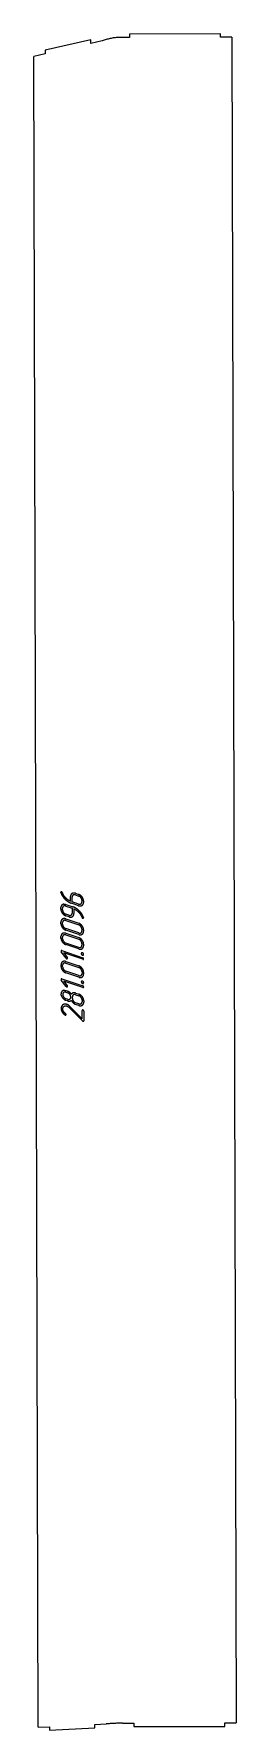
# Model space of a CAD drawing. Header units: millimetres. Extents: x -7 to 82, y 0 to 746.
import ezdxf

# ---------------------------------------------------------------- set-up
doc = ezdxf.new("R2010")
doc.units = ezdxf.units.MM
doc.linetypes.add('K5LT_BASIC', pattern=[0])
doc.layers.add('Engraving', color=7, linetype='Continuous')

msp = doc.modelspace()

# ---------------------------------------------------------------- linework, layer by layer
at = {"color": 143, "linetype": 'K5LT_BASIC', "lineweight": 15, "true_color": 0x33acca}
for p, q in [((75.22, 746.45), (35.22, 746.35)), ((75.22, 744.95), (75.22, 746.45)), ((18.15, 743.8), (-1.83, 739.25)), ((-1.83, 739.25), (-1.83, 737.72)), ((18.16, 742.27), (18.15, 743.8)), ((23.16, 743.4), (18.16, 742.27)), ((35.22, 744.85), (30.22, 744.84)), ((35.22, 746.35), (35.22, 744.85)), ((80.22, 744.96), (75.22, 744.95)), ((80.22, 744.96), (82.06, 3.15)), ((-1.83, 737.72), (-6.83, 736.58)), ((-5, 1.26), (-6.83, 736.58)), ((-5, 1.26), (0, 1.5)), ((0, 1.5), (0, 0)), ((0, 0), (20, 0.98)), ((19.99, 2.48), (24.99, 2.72)), ((20, 0.98), (19.99, 2.48)), ((32.06, 3.03), (37.06, 3.04)), ((37.06, 3.04), (37.06, 1.54)), ((37.06, 1.54), (77.06, 1.64)), ((77.06, 3.14), (82.06, 3.15)), ((77.06, 1.64), (77.06, 3.14))]:
    msp.add_line(p, q, dxfattribs=at)
for points in [[(30.22, 744.84), (29.93, 744.84), (29.34, 744.82), (28.45, 744.73), (27.57, 744.6), (26.69, 744.42), (25.8, 744.2), (24.92, 743.95), (24.04, 743.68), (23.45, 743.5), (23.16, 743.4)], [(32.06, 3.03), (31.77, 3.03), (31.18, 3.02), (30.29, 3.01), (29.41, 2.98), (28.53, 2.94), (27.64, 2.89), (26.76, 2.84), (25.88, 2.78), (25.29, 2.74), (24.99, 2.72)]]:
    msp.add_open_spline(points, degree=3, dxfattribs=at)
at = {"layer": 'Engraving', "color": 143, "linetype": 'K5LT_BASIC', "lineweight": 15, "true_color": 0x33acca}
for p, q in [((5.03, 368.5), (5, 368.66)), ((5.7, 368.53), (5.75, 368.38)), ((5.75, 368.38), (5.82, 368.2)), ((5.82, 368.2), (5.97, 367.84)), ((9.28, 364.71), (9.27, 366.84)), ((9.99, 364.47), (9.99, 366.6)), ((11.4, 368.26), (12.82, 367.78)), ((11.4, 367.54), (12.83, 367.06)), ((5.02, 361.23), (5.02, 361.94)), ((5.74, 360.98), (5.73, 361.69)), ((6.33, 363.48), (6.7, 363.46)), ((6.7, 363.46), (6.93, 363.42)), ((6.93, 363.42), (7.15, 363.34)), ((7.15, 363.34), (10.31, 362.28)), ((7.15, 362.63), (10, 361.67)), ((8.58, 358.6), (7.16, 359.08)), ((8.59, 357.89), (7.16, 358.37)), ((12.84, 362.8), (9.67, 363.87)), ((12.83, 363.51), (9.99, 364.47)), ((10, 361.67), (10, 359.54)), ((10.71, 361.43), (10.71, 359.31)), ((13.78, 358.74), (13.64, 358.96)), ((13.84, 358.62), (13.78, 358.74)), ((14.01, 358.29), (13.84, 358.62)), ((14.25, 365.17), (14.25, 364.46)), ((14.96, 364.93), (14.96, 364.22)), ((5.04, 354.87), (5.04, 355.58)), ((5.75, 354.63), (5.75, 355.34)), ((7.17, 357), (12.85, 355.08)), ((7.17, 356.29), (12.86, 354.37)), ((12.86, 350.81), (7.18, 352.73)), ((12.87, 350.1), (7.18, 352.02)), ((14.28, 352.47), (14.28, 351.76)), ((14.96, 357.64), (14.99, 357.49)), ((14.99, 352.23), (15, 351.52)), ((5.05, 348.52), (5.05, 349.23)), ((5.77, 348.28), (5.77, 348.99)), ((7.18, 350.65), (12.87, 348.73)), ((7.18, 349.94), (12.87, 348.02)), ((12.88, 344.46), (7.19, 346.38)), ((12.88, 343.75), (7.19, 345.67)), ((14.3, 346.12), (14.3, 345.41)), ((15.01, 345.88), (15.01, 345.17)), ((5.09, 336.09), (5.08, 336.8)), ((7.32, 339.66), (5.18, 342.51)), ((5.42, 343.03), (14.67, 339.91)), ((5.8, 335.85), (5.8, 336.56)), ((14.67, 339.2), (6.28, 342.03)), ((6.28, 342.03), (7.81, 339.99)), ((7.21, 338.22), (12.9, 336.3)), ((7.21, 337.51), (12.9, 335.59)), ((7.35, 327.23), (5.21, 330.07)), ((5.45, 330.59), (14.7, 327.48)), ((6.31, 329.59), (7.84, 327.56)), ((14.7, 326.76), (6.31, 329.59)), ((12.91, 332.03), (7.22, 333.95)), ((12.91, 331.32), (7.22, 333.23)), ((14.33, 333.68), (14.33, 332.97)), ((15.04, 333.44), (15.04, 332.73)), ((5.12, 323.78), (5.12, 324)), ((5.15, 323.54), (5.12, 323.78)), ((5.26, 323.13), (5.15, 323.54)), ((6.41, 325.56), (6.79, 325.54)), ((6.79, 325.54), (7.02, 325.5)), ((7.02, 325.5), (7.24, 325.42)), ((7.24, 325.42), (7.96, 325.18)), ((7.24, 324.71), (7.97, 324.46)), ((7.97, 320.91), (7.24, 321.16)), ((7.97, 321.62), (7.25, 321.87)), ((10.1, 321.97), (10.1, 322.68)), ((11.51, 324.34), (12.93, 323.86)), ((11.51, 323.62), (12.93, 323.14)), ((14.36, 321.24), (14.36, 320.53)), ((15.07, 321), (15.07, 320.29)), ((6.95, 314.68), (6.82, 314.74)), ((8.34, 318.19), (8.09, 318.38)), ((8.62, 317.95), (8.34, 318.19)), ((14.54, 312.06), (8.62, 317.95)), ((9.02, 318.41), (14.38, 313.08)), ((12.94, 319.59), (11.52, 320.07)), ((12.95, 318.88), (11.52, 319.36)), ((14.38, 313.08), (14.37, 316.66)), ((15.08, 316.42), (15.09, 312.17))]:
    msp.add_line(p, q, dxfattribs=at)
for points in [[(5.11, 368.86), (5, 368.8), (5, 368.66)], [(5.03, 368.5), (5.61, 366.83), (6.95, 365.54)], [(5.37, 368.87), (5.23, 368.92), (5.11, 368.86)], [(5.54, 368.76), (5.47, 368.84), (5.37, 368.87)], [(5.7, 368.53), (5.62, 368.69), (5.54, 368.76)], [(6.35, 367.19), (6.14, 367.51), (5.97, 367.84)], [(7.33, 366.01), (6.7, 366.64), (6.35, 367.19)], [(8.29, 365.24), (7.76, 365.61), (7.33, 366.01)], [(9.89, 368.15), (9.27, 367.73), (9.27, 366.84)], [(11.4, 368.26), (10.51, 368.56), (9.89, 368.15)], [(10.4, 367.47), (9.99, 367.21), (9.99, 366.6)], [(11.4, 367.54), (10.81, 367.74), (10.4, 367.47)], [(14.34, 366.65), (13.71, 367.48), (12.82, 367.78)], [(13.84, 366.31), (13.42, 366.86), (12.83, 367.06)], [(14.25, 365.17), (14.25, 365.76), (13.84, 366.31)], [(14.96, 364.93), (14.96, 365.81), (14.34, 366.65)], [(5.64, 363.24), (5.02, 362.82), (5.02, 361.94)], [(5.02, 361.23), (5.03, 360.33), (5.67, 359.49)], [(6.33, 363.48), (5.94, 363.45), (5.64, 363.24)], [(5.67, 359.49), (6.31, 358.66), (7.16, 358.37)], [(6.15, 362.56), (5.73, 362.3), (5.73, 361.69)], [(5.74, 360.98), (5.74, 360.38), (6.15, 359.83)], [(7.15, 362.63), (6.56, 362.83), (6.15, 362.56)], [(6.15, 359.83), (6.56, 359.28), (7.16, 359.08)], [(6.95, 365.54), (8.19, 364.37), (9.67, 363.87)], [(9.28, 364.71), (8.82, 364.87), (8.29, 365.24)], [(8.58, 358.6), (9.16, 358.41), (9.58, 358.7)], [(9.58, 358.7), (10, 358.98), (10, 359.54)], [(10.1, 358), (10.72, 358.41), (10.71, 359.31)], [(13.03, 360.6), (11.79, 361.78), (10.31, 362.28)], [(10.71, 361.43), (11.17, 361.28), (11.69, 360.91)], [(11.69, 360.91), (12.22, 360.54), (12.66, 360.13)], [(12.66, 360.13), (13.29, 359.51), (13.64, 358.96)], [(12.83, 363.51), (13.41, 363.32), (13.83, 363.61)], [(12.84, 362.8), (13.73, 362.5), (14.35, 362.95)], [(14.96, 357.64), (14.37, 359.32), (13.03, 360.6)], [(13.83, 363.61), (14.25, 363.89), (14.25, 364.46)], [(14.35, 362.95), (14.97, 363.4), (14.96, 364.22)], [(5.66, 356.88), (5.03, 356.46), (5.04, 355.58)], [(5.04, 354.87), (5.04, 353.98), (5.68, 353.14)], [(7.17, 357), (6.28, 357.3), (5.66, 356.88)], [(5.68, 353.14), (6.32, 352.31), (7.18, 352.02)], [(6.17, 356.21), (5.75, 355.93), (5.75, 355.34)], [(5.75, 354.63), (5.75, 354.04), (6.17, 353.49)], [(7.17, 356.29), (6.58, 356.49), (6.17, 356.21)], [(6.17, 353.49), (6.59, 352.93), (7.18, 352.73)], [(8.59, 357.89), (9.48, 357.59), (10.1, 358)], [(14.36, 353.95), (13.73, 354.79), (12.85, 355.08)], [(13.87, 353.6), (13.47, 354.17), (12.86, 354.37)], [(12.86, 350.81), (13.44, 350.62), (13.86, 350.91)], [(13.86, 350.91), (14.28, 351.19), (14.28, 351.76)], [(14.28, 352.47), (14.28, 353.04), (13.87, 353.6)], [(14.01, 358.29), (14.21, 357.89), (14.29, 357.62)], [(14.29, 357.62), (14.34, 357.46), (14.43, 357.38)], [(14.99, 352.23), (14.99, 353.11), (14.36, 353.95)], [(14.38, 350.25), (15, 350.7), (15, 351.52)], [(14.43, 357.38), (14.51, 357.31), (14.62, 357.28)], [(14.62, 357.28), (14.77, 357.23), (14.88, 357.28)], [(14.88, 357.28), (14.99, 357.41), (14.99, 357.49)], [(5.67, 350.53), (5.05, 350.11), (5.05, 349.23)], [(5.05, 348.52), (5.06, 347.63), (5.7, 346.79)], [(7.18, 350.65), (6.29, 350.95), (5.67, 350.53)], [(5.7, 346.79), (6.34, 345.96), (7.19, 345.67)], [(6.18, 349.86), (5.76, 349.58), (5.77, 348.99)], [(5.77, 348.28), (5.77, 347.69), (6.19, 347.14)], [(7.18, 349.94), (6.6, 350.14), (6.18, 349.86)], [(6.19, 347.14), (6.6, 346.58), (7.19, 346.38)], [(12.87, 350.1), (13.76, 349.8), (14.38, 350.25)], [(14.38, 347.6), (13.75, 348.44), (12.87, 348.73)], [(13.89, 347.25), (13.48, 347.82), (12.87, 348.02)], [(12.88, 344.46), (13.46, 344.27), (13.88, 344.56)], [(12.88, 343.75), (13.78, 343.45), (14.4, 343.9)], [(13.88, 344.56), (14.3, 344.84), (14.3, 345.41)], [(14.3, 346.12), (14.3, 346.69), (13.89, 347.25)], [(15.01, 345.88), (15.01, 346.76), (14.38, 347.6)], [(14.4, 343.9), (15.01, 344.35), (15.01, 345.17)], [(5.17, 343), (5.08, 342.93), (5.08, 342.78)], [(5.08, 342.78), (5.08, 342.64), (5.18, 342.51)], [(5.7, 338.09), (5.08, 337.67), (5.08, 336.8)], [(5.09, 336.09), (5.09, 335.19), (5.73, 334.36)], [(5.42, 343.03), (5.27, 343.08), (5.17, 343)], [(7.21, 338.22), (6.32, 338.52), (5.7, 338.09)], [(6.21, 337.42), (5.79, 337.15), (5.8, 336.56)], [(7.21, 337.51), (6.63, 337.7), (6.21, 337.42)], [(7.32, 339.66), (7.5, 339.49), (7.56, 339.48)], [(7.56, 339.48), (7.71, 339.42), (7.81, 339.5)], [(7.92, 339.72), (7.92, 339.85), (7.81, 339.99)], [(7.81, 339.5), (7.92, 339.57), (7.92, 339.72)], [(14.41, 335.17), (13.78, 336), (12.9, 336.3)], [(14.12, 342.02), (13.95, 341.91), (13.95, 341.72)], [(13.95, 341.72), (13.95, 341.46), (14.16, 341.25)], [(14.49, 342.07), (14.29, 342.14), (14.12, 342.02)], [(14.16, 341.25), (14.37, 341.05), (14.49, 341.01)], [(14.85, 341.81), (14.68, 342.01), (14.49, 342.07)], [(14.49, 341.01), (14.7, 340.94), (14.87, 341.02)], [(14.94, 339.72), (14.84, 339.85), (14.67, 339.91)], [(14.67, 339.2), (14.86, 339.14), (14.94, 339.22)], [(15.02, 341.36), (15.02, 341.62), (14.85, 341.81)], [(14.87, 341.02), (15.02, 341.11), (15.02, 341.36)], [(15.03, 339.44), (15.03, 339.59), (14.94, 339.72)], [(14.94, 339.22), (15.03, 339.37), (15.03, 339.44)], [(5.2, 330.57), (5.11, 330.49), (5.11, 330.35)], [(5.11, 330.35), (5.11, 330.21), (5.21, 330.07)], [(5.45, 330.59), (5.3, 330.65), (5.2, 330.57)], [(5.73, 334.36), (6.37, 333.52), (7.22, 333.23)], [(5.8, 335.85), (5.8, 335.26), (6.22, 334.7)], [(6.22, 334.7), (6.63, 334.15), (7.22, 333.95)], [(13.92, 334.82), (13.51, 335.38), (12.9, 335.59)], [(12.91, 332.03), (13.49, 331.83), (13.91, 332.12)], [(12.91, 331.32), (13.81, 331.02), (14.43, 331.46)], [(13.91, 332.12), (14.33, 332.41), (14.33, 332.97)], [(14.33, 333.68), (14.33, 334.26), (13.92, 334.82)], [(14.15, 329.59), (13.98, 329.48), (13.98, 329.28)], [(13.98, 329.28), (13.99, 329.02), (14.19, 328.82)], [(14.52, 329.64), (14.32, 329.7), (14.15, 329.59)], [(14.19, 328.82), (14.4, 328.61), (14.52, 328.57)], [(15.04, 333.44), (15.04, 334.33), (14.41, 335.17)], [(14.43, 331.46), (15.04, 331.91), (15.04, 332.73)], [(14.88, 329.38), (14.71, 329.57), (14.52, 329.64)], [(14.52, 328.57), (14.73, 328.5), (14.9, 328.58)], [(15.05, 328.92), (15.05, 329.18), (14.88, 329.38)], [(14.9, 328.58), (15.05, 328.68), (15.05, 328.92)], [(5.73, 325.31), (5.11, 324.88), (5.12, 324)], [(5.26, 323.13), (5.42, 322.7), (5.73, 322.29)], [(6.41, 325.56), (6.03, 325.53), (5.73, 325.31)], [(5.73, 322.29), (6.42, 321.44), (7.24, 321.16)], [(6.24, 324.64), (5.83, 324.36), (5.83, 323.77)], [(5.83, 323.77), (5.83, 323.18), (6.24, 322.63)], [(7.24, 324.71), (6.65, 324.91), (6.24, 324.64)], [(6.24, 322.63), (6.65, 322.07), (7.25, 321.87)], [(7.35, 327.23), (7.53, 327.06), (7.59, 327.04)], [(7.59, 327.04), (7.74, 326.99), (7.84, 327.06)], [(7.95, 327.28), (7.95, 327.42), (7.84, 327.56)], [(7.84, 327.06), (7.95, 327.13), (7.95, 327.28)], [(8.88, 324.67), (8.48, 325), (7.96, 325.18)], [(8.98, 323.7), (8.57, 324.26), (7.97, 324.46)], [(7.97, 321.62), (8.56, 321.42), (8.97, 321.7)], [(9.62, 323.83), (9.29, 324.34), (8.88, 324.67)], [(8.9, 320.81), (9.33, 320.88), (9.63, 321.14)], [(8.97, 321.7), (9.39, 321.97), (9.38, 322.56)], [(9.38, 322.56), (9.38, 323.14), (8.98, 323.7)], [(10.38, 324.39), (9.85, 324.23), (9.62, 323.83)], [(9.63, 321.14), (9.98, 320.48), (10.48, 320.01)], [(10.51, 323.55), (10.09, 323.29), (10.1, 322.68)], [(10.1, 321.97), (10.1, 321.38), (10.52, 320.83)], [(11.51, 324.34), (10.91, 324.54), (10.38, 324.39)], [(11.51, 323.62), (10.92, 323.82), (10.51, 323.55)], [(14.45, 322.72), (13.82, 323.56), (12.93, 323.86)], [(13.94, 322.39), (13.53, 322.94), (12.93, 323.14)], [(14.36, 321.24), (14.36, 321.84), (13.94, 322.39)], [(15.07, 321), (15.07, 321.89), (14.45, 322.72)], [(14.97, 327.29), (14.87, 327.42), (14.7, 327.48)], [(14.7, 326.76), (14.89, 326.7), (14.97, 326.78)], [(15.06, 327), (15.06, 327.16), (14.97, 327.29)], [(14.97, 326.78), (15.06, 326.94), (15.06, 327)], [(5.82, 319.13), (5.12, 318.56), (5.13, 317.55)], [(5.13, 317.55), (5.13, 316.81), (5.52, 316.11)], [(5.52, 316.11), (5.96, 315.33), (6.82, 314.74)], [(7.57, 319.38), (6.55, 319.72), (5.82, 319.13)], [(5.85, 317.34), (5.85, 317.69), (5.99, 317.99)], [(6.13, 316.33), (5.85, 316.85), (5.85, 317.34)], [(5.99, 317.99), (6.13, 318.29), (6.35, 318.47)], [(7.06, 315.33), (6.4, 315.82), (6.13, 316.33)], [(6.35, 318.47), (6.85, 318.89), (7.57, 318.65)], [(6.95, 314.68), (7.11, 314.63), (7.2, 314.7)], [(7.23, 315.15), (7.18, 315.25), (7.06, 315.33)], [(7.2, 314.7), (7.3, 314.78), (7.3, 314.93)], [(7.3, 314.93), (7.28, 315.06), (7.23, 315.15)], [(8.25, 319.04), (7.91, 319.26), (7.57, 319.38)], [(7.57, 318.65), (7.84, 318.55), (8.09, 318.38)], [(7.97, 320.91), (8.48, 320.74), (8.9, 320.81)], [(9.02, 318.41), (8.58, 318.82), (8.25, 319.04)], [(10.48, 320.01), (10.98, 319.55), (11.52, 319.36)], [(10.52, 320.83), (10.93, 320.27), (11.52, 320.07)], [(12.94, 319.59), (13.52, 319.4), (13.94, 319.69)], [(12.95, 318.88), (13.84, 318.58), (14.46, 319.03)], [(13.94, 319.69), (14.36, 319.97), (14.36, 320.53)], [(14.48, 316.86), (14.37, 316.79), (14.37, 316.66)], [(14.46, 319.03), (15.08, 319.48), (15.07, 320.29)], [(14.73, 316.89), (14.6, 316.94), (14.48, 316.86)], [(14.97, 316.72), (14.85, 316.85), (14.73, 316.89)], [(15.08, 316.42), (15.08, 316.59), (14.97, 316.72)], [(14.54, 312.06), (14.61, 311.98), (14.71, 311.95)], [(14.71, 311.95), (14.86, 311.9), (14.98, 311.96)], [(14.98, 311.96), (15.09, 312.04), (15.09, 312.17)]]:
    msp.add_open_spline(points, degree=2, dxfattribs=at)

doc.saveas('drawing.dxf')
